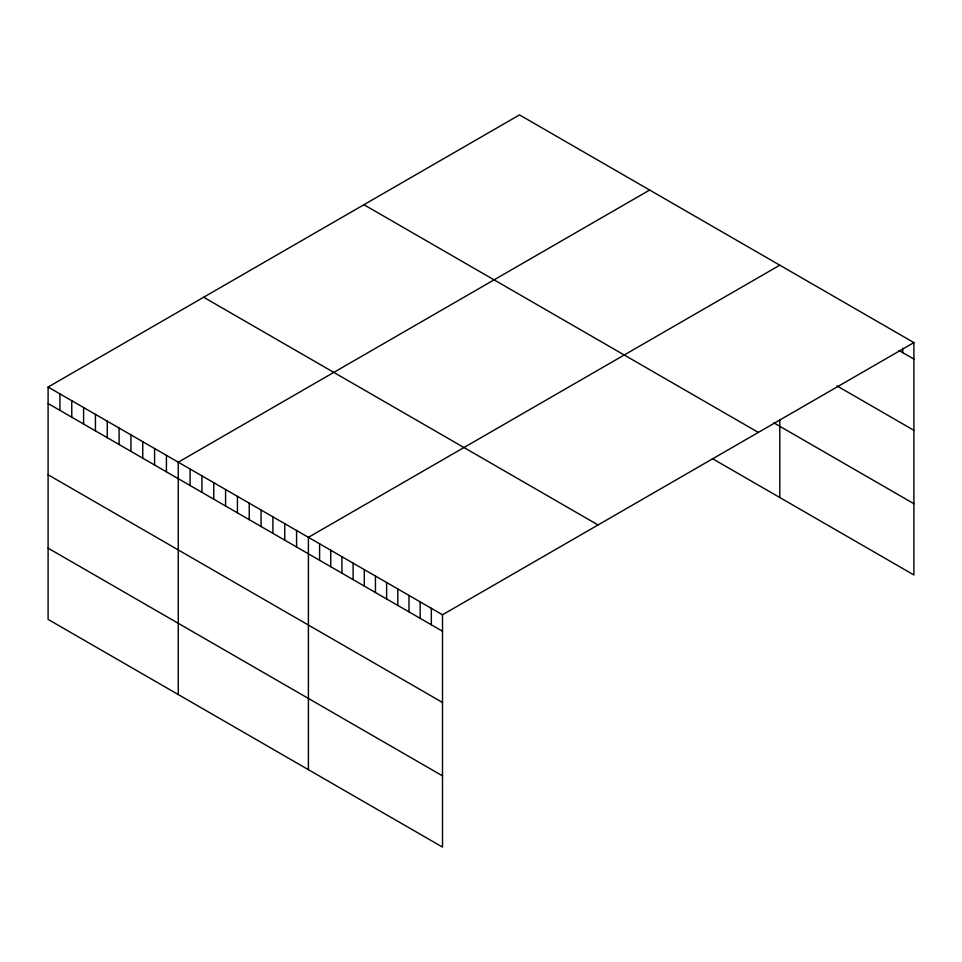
<?xml version="1.0" encoding="UTF-8"?>
<svg xmlns="http://www.w3.org/2000/svg" width="962" height="962" viewBox="0 0 962 962"><rect width="100%" height="100%" fill="white"/><g stroke="black" fill="none" stroke-linecap="round" stroke-linejoin="round"><path stroke-width="1.44" d="M48.1 387.049L442.508 614.766L442.508 847.101L48.1 619.396L48.1 387.049L519.492 114.899L913.9 342.604L913.9 574.951L712.361 458.585M649.651 190.043L178.259 462.193L178.259 694.54M779.797 265.187L308.405 537.337L308.405 769.684M442.508 614.766L913.9 342.604M899.001 350.481L913.9 359.091M836.916 385.87L913.9 430.315M773.881 422.871L913.9 503.715M363.937 204.714L758.345 432.419M203.655 297.246L598.063 524.951M48.1 403.535L442.508 631.24M48.1 474.771L442.508 702.476M48.1 548.16L442.508 775.865M902.729 348.136L902.729 352.633M779.797 419.492L779.797 497.522M431.337 608.309L431.337 624.795M420.153 601.863L420.153 618.338M408.982 595.406L408.982 611.88M397.811 588.96L397.811 605.435M386.628 582.503L386.628 598.977M375.457 576.058L375.457 592.532M364.285 569.6L364.285 586.074M353.114 563.143L353.114 579.629M341.931 556.697L341.931 573.172M330.76 550.24L330.76 566.726M319.588 543.795L319.588 560.269M296.573 530.507L296.573 546.993M284.74 523.677L284.74 540.163M272.907 516.847L272.907 533.321M261.075 510.016L261.075 526.491M249.242 503.186L249.242 519.66M237.422 496.356L237.422 512.83M225.589 489.526L225.589 506M213.756 482.696L213.756 499.17M201.924 475.865L201.924 492.34M190.091 469.023L190.091 485.509M166.426 455.363L166.426 471.849M154.593 448.532L154.593 465.019M142.761 441.702L142.761 458.177M130.928 434.872L130.928 451.346M119.096 428.042L119.096 444.516M107.263 421.212L107.263 437.686M95.43 414.382L95.43 430.856M83.598 407.551L83.598 424.026M71.765 400.721L71.765 417.195M59.933 393.879L59.933 410.365"/></g></svg>
